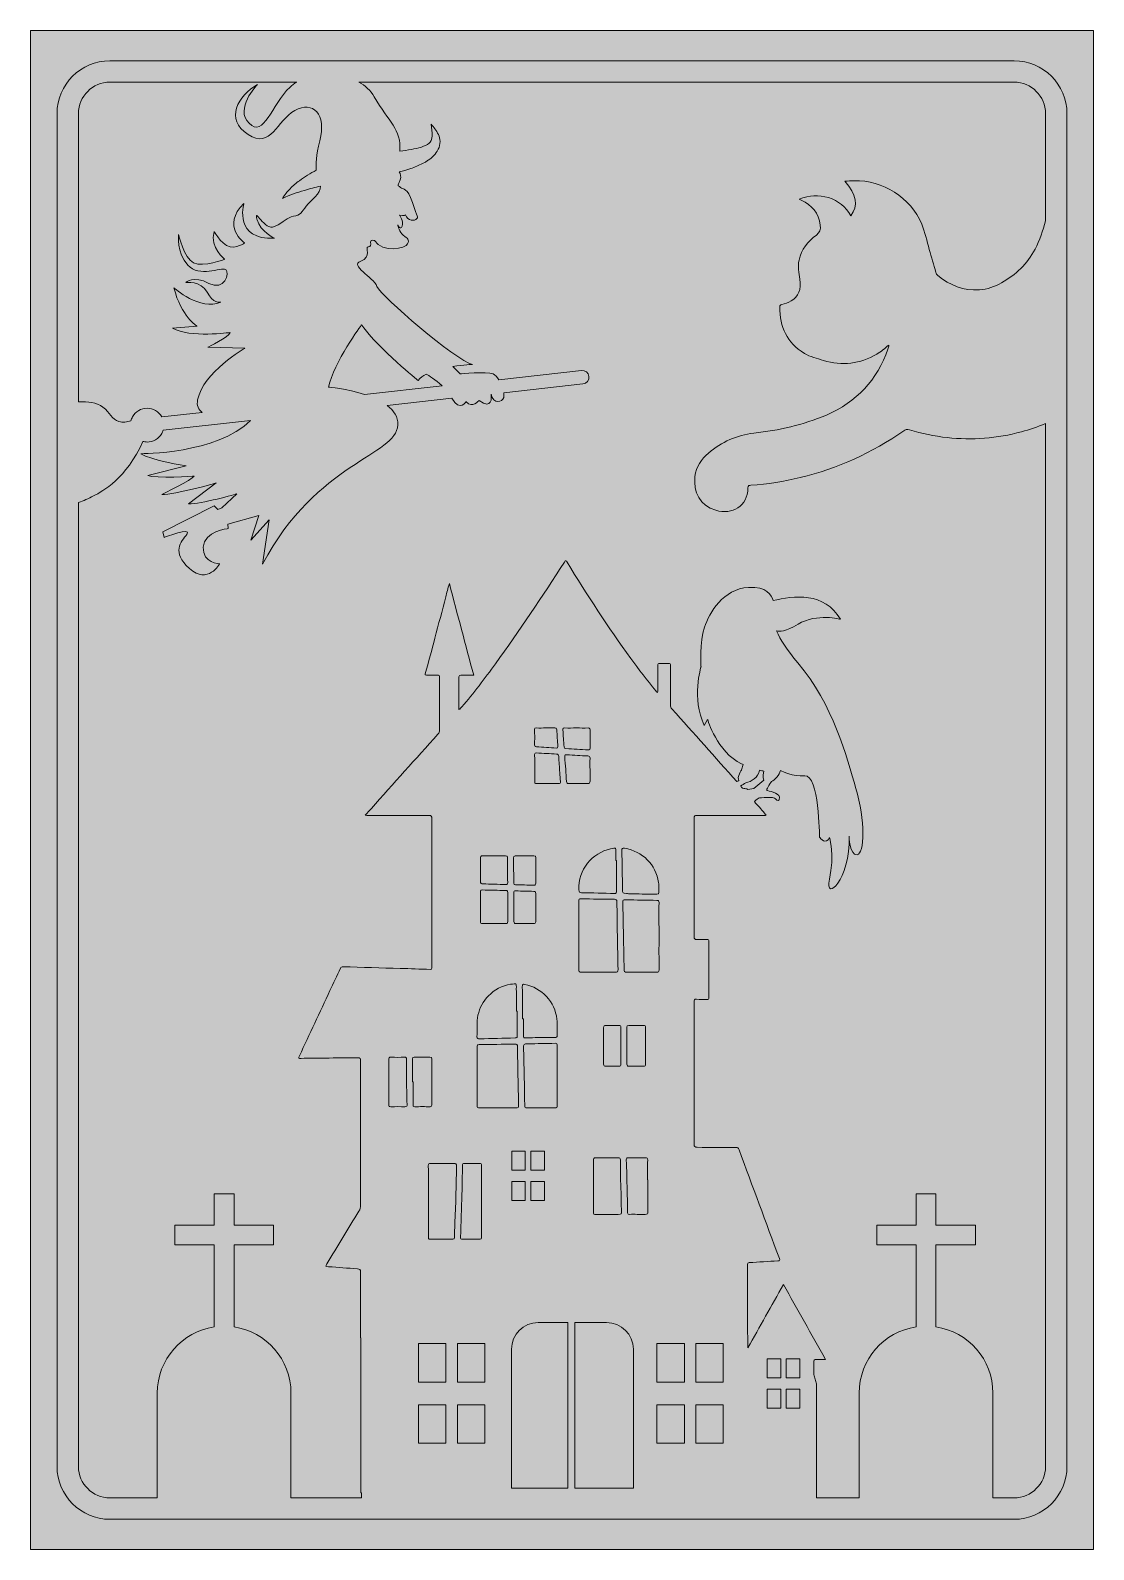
# Model space of a CAD drawing. Extents: x 896 to 2105, y -2364 to -636.
import ezdxf

# ---------------------------------------------------------------- set-up
doc = ezdxf.new("R2010")
doc.units = 0
doc.header["$MEASUREMENT"] = 0
doc.layers.add('Layer 1', color=7, linetype='Continuous')

# ---------------------------------------------------------------- blocks, each defined once
blk = doc.blocks.new('block 4')
at = {"layer": 'Layer 1', "true_color": 0x2e3543}
h = blk.add_hatch(color=159, dxfattribs=at)
h.dxf.hatch_style = 2
h.paths.add_polyline_path([(2105.1, -2363.6), (895.8, -2363.6), (895.8, -635.9), (2105.1, -635.9)])
at = {"layer": 'Layer 1', "lineweight": 0}
blk.add_lwpolyline([(2105.1, -2363.6), (895.8, -2363.6), (895.8, -635.9), (2105.1, -635.9), (2105.1, -2363.6)], dxfattribs=at)
blk = doc.blocks.new('block 3')
at = {"layer": 'Layer 1'}
blk.add_blockref('block 4', (0, 0), dxfattribs=at)
blk = doc.blocks.new('block 2')
at = {"layer": 'Layer 1', "lineweight": 0}
for points in [[(1443.2, -1932.1), (1443.2, -1910.4), (1458.6, -1910.4), (1458.6, -1932.1), (1443.2, -1932.1)], [(1465.1, -1932.1), (1465.1, -1910.4), (1480.6, -1910.4), (1480.6, -1932.1), (1465.1, -1932.1)], [(1458.6, -1944.9), (1458.6, -1966.6), (1443.2, -1966.6), (1443.2, -1944.9), (1458.6, -1944.9)], [(1480.6, -1944.9), (1480.6, -1966.6), (1465.1, -1966.6), (1465.1, -1944.9), (1480.6, -1944.9)], [(1337.2, -2173), (1337.2, -2129.3), (1368.4, -2129.3), (1368.4, -2173), (1337.2, -2173)], [(1412.6, -2129.3), (1412.6, -2173), (1381.4, -2173), (1381.4, -2129.3), (1412.6, -2129.3)], [(1608.5, -2173), (1608.5, -2129.3), (1639.7, -2129.3), (1639.7, -2173), (1608.5, -2173)], [(1652.7, -2173), (1652.7, -2129.3), (1683.8, -2129.3), (1683.8, -2173), (1652.7, -2173)], [(1733.7, -2168.2), (1733.7, -2146.5), (1749.2, -2146.5), (1749.2, -2168.2), (1733.7, -2168.2)], [(1755.6, -2168.2), (1755.6, -2146.5), (1771.1, -2146.5), (1771.1, -2168.2), (1755.6, -2168.2)], [(1749.2, -2181), (1749.2, -2202.7), (1733.7, -2202.7), (1733.7, -2181), (1749.2, -2181)], [(1771.1, -2181), (1771.1, -2202.7), (1755.6, -2202.7), (1755.6, -2181), (1771.1, -2181)], [(1368.4, -2198.8), (1368.4, -2242.5), (1337.2, -2242.5), (1337.2, -2198.8), (1368.4, -2198.8)], [(1412.6, -2198.8), (1412.6, -2242.5), (1381.4, -2242.5), (1381.4, -2198.8), (1412.6, -2198.8)], [(1639.7, -2198.8), (1639.7, -2242.5), (1608.5, -2242.5), (1608.5, -2198.8), (1639.7, -2198.8)], [(1683.8, -2198.8), (1683.8, -2242.5), (1652.7, -2242.5), (1652.7, -2198.8), (1683.8, -2198.8)]]:
    blk.add_lwpolyline(points, dxfattribs=at)
for points, knots in [([(2014.7, -670.4), (2014.7, -670.4), (986.2, -670.4), (986.2, -670.4), (953.1, -670.4), (926.1, -697.3), (926.1, -730.5), (926.1, -730.5), (926.1, -1060.2), (926.1, -1060.2), (926.1, -1060.2), (926.1, -1153.8), (926.1, -1153.8), (926.1, -1153.8), (926.1, -1162.8), (926.1, -1162.8), (926.1, -1162.8), (926.1, -1178), (926.1, -1178), (926.1, -1178), (926.1, -2269), (926.1, -2269), (926.1, -2302.1), (953.1, -2329.1), (986.2, -2329.1), (986.2, -2329.1), (2014.7, -2329.1), (2014.7, -2329.1), (2047.8, -2329.1), (2074.8, -2302.1), (2074.8, -2269), (2074.8, -2269), (2074.8, -1072), (2074.8, -1072), (2074.8, -1072), (2074.8, -794.6), (2074.8, -794.6), (2074.8, -794.6), (2074.8, -730.5), (2074.8, -730.5), (2074.8, -697.3), (2047.8, -670.4), (2014.7, -670.4)], [0, 0, 0, 0, 1, 1, 1, 2, 2, 2, 3, 3, 3, 4, 4, 4, 5, 5, 5, 6, 6, 6, 7, 7, 7, 8, 8, 8, 9, 9, 9, 10, 10, 10, 11, 11, 11, 12, 12, 12, 13, 13, 13, 14, 14, 14, 14]), ([(950.5, -730.5), (950.5, -710.8), (966.6, -694.7), (986.2, -694.7), (986.2, -694.7), (1198.7, -694.7), (1198.7, -694.7), (1195.8, -696.4), (1193.3, -698.3), (1191.1, -700.4), (1169.9, -720.9), (1161.4, -758.5), (1144.5, -741.5), (1127.9, -725), (1152.9, -698.6), (1154.2, -697.4), (1131.8, -710.1), (1116.6, -737.3), (1143.3, -754.3), (1169.9, -771.2), (1176, -738.5), (1196.5, -727), (1217.1, -715.5), (1232.9, -731.2), (1225, -761.5), (1220.7, -778.1), (1220.4, -788.7), (1221, -794.9), (1214.3, -798.3), (1207.7, -802.2), (1201.7, -806.8), (1198, -809.6), (1194.4, -812.5), (1191.2, -815.9), (1188, -819.3), (1184.8, -822.8), (1182.6, -826.9), (1190.9, -823), (1199.1, -820.3), (1207.4, -817.8), (1213.5, -816), (1219.7, -814.4), (1225.8, -813), (1226.5, -821.4), (1214.6, -829.2), (1209.6, -835.7), (1204.3, -842.5), (1202.9, -846.1), (1195.1, -847.3), (1187.2, -848.5), (1185.2, -853.8), (1173.5, -859.1), (1161.9, -864.5), (1150.1, -836), (1153.4, -850.4), (1153.5, -850.6), (1153.5, -850.9), (1153.6, -851.2), (1157.4, -865), (1173.5, -872.3), (1173.5, -872.3), (1127.5, -874.8), (1138.1, -834.3), (1138.6, -832.6), (1112.4, -858.7), (1139.2, -877.5), (1139.2, -877.5), (1139.2, -877.5), (1138, -880.2), (1127.1, -882.3), (1116.2, -884.4), (1104.7, -864.7), (1104.7, -864.7), (1099.4, -883.6), (1117.1, -896.1), (1117.1, -896.1), (1117.1, -896.1), (1092.6, -905.6), (1081.4, -900.2), (1070.2, -894.7), (1064.3, -868.1), (1064.3, -868.1), (1064.3, -868.1), (1062, -888.5), (1075, -902.9), (1088, -917.3), (1112.3, -904.9), (1117.9, -908), (1123.4, -911.2), (1116.3, -933), (1098.8, -923.6), (1081.2, -914.2), (1072.6, -922.7), (1072.6, -922.7), (1072.6, -922.7), (1089.6, -920), (1096.8, -933.7), (1103.6, -946.6), (1111.4, -945.2), (1112.4, -945), (1088.8, -955.3), (1059, -928.6), (1059, -928.6), (1067.2, -961.3), (1085.3, -972.2), (1085.3, -972.2), (1085.3, -972.2), (1057.6, -974.5), (1057.6, -974.5), (1077.1, -985.8), (1123, -979.5), (1123, -979.5), (1121.2, -984.5), (1097.6, -996.3), (1097.6, -996.3), (1097.6, -996.3), (1139.8, -997.2), (1139.8, -997.2), (1139.8, -997.2), (1092.1, -1024.9), (1086, -1056), (1084.7, -1062.5), (1086.9, -1067.1), (1091.1, -1070.3), (1091.1, -1070.3), (1045.2, -1075.4), (1045.2, -1075.4), (1045.2, -1075.3), (1045.2, -1075.3), (1045.1, -1075.2), (1041.7, -1069.3), (1035.4, -1065.6), (1028.5, -1065.6), (1021.7, -1065.6), (1015.4, -1069.3), (1012, -1075.2), (1011.1, -1076.7), (1010.5, -1078.2), (1010, -1079.8), (1005.7, -1081.4), (1001, -1082), (996.5, -1080.6), (988.2, -1078), (986.5, -1070.5), (978.3, -1064.5), (970.6, -1058.8), (961.8, -1057.9), (950.5, -1058.3), (950.5, -1058.3), (950.5, -730.5), (950.5, -730.5)], [0, 0, 0, 0, 1, 1, 1, 2, 2, 2, 3, 3, 3, 4, 4, 4, 5, 5, 5, 6, 6, 6, 7, 7, 7, 8, 8, 8, 9, 9, 9, 10, 10, 10, 11, 11, 11, 12, 12, 12, 13, 13, 13, 14, 14, 14, 15, 15, 15, 16, 16, 16, 17, 17, 17, 18, 18, 18, 19, 19, 19, 20, 20, 20, 21, 21, 21, 22, 22, 22, 23, 23, 23, 24, 24, 24, 25, 25, 25, 26, 26, 26, 27, 27, 27, 28, 28, 28, 29, 29, 29, 30, 30, 30, 31, 31, 31, 32, 32, 32, 33, 33, 33, 34, 34, 34, 35, 35, 35, 36, 36, 36, 37, 37, 37, 38, 38, 38, 39, 39, 39, 40, 40, 40, 41, 41, 41, 42, 42, 42, 43, 43, 43, 44, 44, 44, 45, 45, 45, 46, 46, 46, 47, 47, 47, 48, 48, 48, 49, 49, 49, 50, 50, 50, 50]), ([(2050.4, -2269), (2050.4, -2288.7), (2034.3, -2304.7), (2014.7, -2304.7), (2014.7, -2304.7), (1990.6, -2304.7), (1990.6, -2304.7), (1990.6, -2304.7), (1990.6, -2185.5), (1990.6, -2185.5), (1990.6, -2147.3), (1962.4, -2115.7), (1925.8, -2110.3), (1925.8, -2110.3), (1925.8, -2017.1), (1925.8, -2017.1), (1925.8, -2017.1), (1970.7, -2017.1), (1970.7, -2017.1), (1970.7, -2017.1), (1970.7, -1994.7), (1970.7, -1994.7), (1970.7, -1994.7), (1925.8, -1994.7), (1925.8, -1994.7), (1925.8, -1994.7), (1925.8, -1958.8), (1925.8, -1958.8), (1925.8, -1958.8), (1903.3, -1958.8), (1903.3, -1958.8), (1903.3, -1958.8), (1903.3, -1994.7), (1903.3, -1994.7), (1903.3, -1994.7), (1858.4, -1994.7), (1858.4, -1994.7), (1858.4, -1994.7), (1858.4, -2017.1), (1858.4, -2017.1), (1858.4, -2017.1), (1903.3, -2017.1), (1903.3, -2017.1), (1903.3, -2017.1), (1903.3, -2110.3), (1903.3, -2110.3), (1866.6, -2115.7), (1838.5, -2147.3), (1838.5, -2185.5), (1838.5, -2185.5), (1838.5, -2304.7), (1838.5, -2304.7), (1838.5, -2304.7), (1790, -2304.7), (1790, -2304.7), (1790, -2304.7), (1790, -2288.8), (1790, -2288.8), (1790, -2288.8), (1790.1, -2288.8), (1790.1, -2288.8), (1790.1, -2288.8), (1790.1, -2175.2), (1790.1, -2175.2), (1789.6, -2173.4), (1789, -2171.7), (1788.4, -2169.9), (1787.9, -2168.1), (1787, -2166.4), (1787, -2164.5), (1787.1, -2159.4), (1787.1, -2154.4), (1787, -2149.4), (1787, -2147.6), (1787.6, -2147.1), (1789.3, -2147.2), (1792.7, -2147.3), (1796.1, -2147.2), (1800, -2147.2), (1784, -2118.6), (1768.3, -2090.4), (1752.3, -2061.9), (1738.7, -2086.3), (1725.3, -2110.2), (1711.9, -2134.2), (1711.3, -2102.4), (1711.3, -2070.8), (1711.3, -2039.3), (1711.3, -2037.6), (1711.9, -2037.3), (1713.4, -2037.2), (1724.3, -2036.6), (1735.1, -2035.8), (1746, -2035.2), (1748.2, -2035.1), (1748.4, -2034.5), (1747.7, -2032.6), (1732.4, -1991.4), (1717.1, -1950.1), (1701.9, -1908.8), (1701.2, -1906.8), (1700.2, -1906.3), (1698.2, -1906.3), (1683.6, -1906.2), (1668.9, -1906.5), (1654.3, -1906), (1651.6, -1905.9), (1650.7, -1905.4), (1650.7, -1902.5), (1650.8, -1862), (1650.8, -1821.5), (1650.8, -1781), (1650.8, -1767.6), (1650.8, -1754.1), (1650.6, -1740.7), (1650.6, -1738.5), (1651.1, -1737.5), (1653.5, -1737.7), (1657.4, -1737.9), (1661.3, -1737.7), (1665.3, -1737.9), (1667.1, -1738), (1667.7, -1737.4), (1667.6, -1735.6), (1667.5, -1731), (1667.5, -1726.4), (1667.5, -1721.8), (1667.5, -1705.2), (1667.5, -1688.6), (1667.6, -1672), (1667.6, -1670), (1666.9, -1669.7), (1665.2, -1669.7), (1661.4, -1669.8), (1657.7, -1669.6), (1654, -1669.8), (1651.4, -1669.9), (1650.7, -1669.1), (1650.7, -1666.5), (1650.8, -1621.6), (1650.8, -1576.7), (1650.7, -1531.8), (1650.7, -1529.2), (1651.4, -1528.6), (1654, -1528.6), (1679.4, -1528.7), (1704.8, -1528.7), (1730.2, -1528.7), (1730.9, -1528.7), (1731.8, -1529), (1732.6, -1528.1), (1732, -1527.4), (1731.4, -1526.7), (1730.8, -1526), (1727, -1521.6), (1723.1, -1517.2), (1719.3, -1512.9), (1721.8, -1510.7), (1723.7, -1509), (1724.1, -1508.9), (1725.4, -1508.4), (1741.8, -1507.1), (1743.3, -1509.7), (1744.7, -1512.3), (1748.5, -1513.2), (1747.7, -1507.9), (1746.9, -1502.7), (1734.6, -1500.7), (1733.4, -1500.2), (1732.5, -1499.8), (1736.7, -1493), (1738.6, -1490), (1743.1, -1488.1), (1747.5, -1483.1), (1749, -1477.4), (1751.7, -1479), (1762.4, -1484.6), (1776.5, -1483.5), (1792.9, -1482.2), (1793.2, -1552.3), (1793.5, -1553.3), (1793.9, -1554.3), (1800.8, -1563.1), (1804.7, -1553.6), (1804.7, -1553.6), (1810.6, -1573.9), (1804.7, -1601.1), (1798.8, -1628.3), (1828.6, -1602.1), (1827, -1552.3), (1827, -1552.3), (1827.6, -1573.9), (1836.1, -1573.3), (1844.7, -1572.6), (1845.3, -1533.6), (1834.8, -1497.9), (1824.3, -1462.2), (1808.6, -1401.9), (1768.7, -1355.1), (1756.1, -1340.4), (1748.7, -1328.4), (1744.5, -1318.9), (1747.6, -1319.8), (1754.5, -1319.7), (1768.9, -1311.2), (1790.7, -1298.3), (1817.1, -1305.6), (1817.1, -1305.6), (1799.6, -1274.5), (1763, -1278.4), (1740.6, -1284.4), (1738.8, -1278.1), (1732.8, -1268.1), (1712.7, -1269.3), (1683.7, -1271), (1668, -1298.1), (1662.5, -1314.7), (1657.1, -1331.3), (1658.6, -1359.7), (1658.6, -1359.7), (1658.6, -1359.7), (1647.4, -1395.7), (1662.2, -1426.2), (1662.2, -1426.2), (1666.1, -1419.6), (1666.1, -1419.6), (1666.1, -1419.6), (1676.6, -1456.3), (1704.8, -1470.1), (1705.3, -1470.3), (1705.9, -1470.6), (1706.4, -1470.8), (1706.4, -1470.8), (1704.8, -1476.8), (1704.8, -1476.8), (1704.8, -1476.8), (1698.9, -1484.8), (1701.7, -1489.1), (1701, -1489.4), (1700.1, -1489.8), (1699.2, -1490.2), (1674.8, -1462.6), (1650.3, -1435), (1625.5, -1407.6), (1624.3, -1406.2), (1623.9, -1404.9), (1623.9, -1403.1), (1623.9, -1388.2), (1623.9, -1373.3), (1623.9, -1358.4), (1623.9, -1356.5), (1623.4, -1355.7), (1621.4, -1355.8), (1618.3, -1355.9), (1615.1, -1355.9), (1611.9, -1355.8), (1610, -1355.7), (1609.4, -1356.4), (1609.4, -1358.3), (1609.5, -1367.6), (1609.5, -1376.8), (1609.4, -1386), (1609.4, -1387), (1609.7, -1388), (1609, -1389), (1608.3, -1388.3), (1607.7, -1387.6), (1607.2, -1387), (1597.2, -1375), (1587.8, -1362.6), (1578.6, -1350), (1552.9, -1314.6), (1529.1, -1277.9), (1506.2, -1240.6), (1505.1, -1238.8), (1504.7, -1238.2), (1503.2, -1240.5), (1478, -1279.7), (1452.1, -1318.5), (1424.7, -1356.2), (1412.5, -1373), (1400, -1389.5), (1386.5, -1405.2), (1385.6, -1406.2), (1384.8, -1407.5), (1383.2, -1408.3), (1383.2, -1395.6), (1383.2, -1383.3), (1383.2, -1371), (1383.2, -1369.4), (1383.9, -1369.2), (1385.2, -1369.2), (1390, -1369.2), (1394.9, -1369.2), (1400, -1369.2), (1390.8, -1334.6), (1381.6, -1300.2), (1372.3, -1265), (1370.7, -1270.6), (1369.3, -1275.3), (1368.2, -1280.1), (1364.6, -1295.9), (1359.7, -1311.3), (1355.8, -1327), (1352.4, -1340.6), (1348.6, -1354), (1344.9, -1367.5), (1344.6, -1368.9), (1344.8, -1369.3), (1346.3, -1369.2), (1350.4, -1369.2), (1354.5, -1369.3), (1358.6, -1369.2), (1360.8, -1369.1), (1361.3, -1369.7), (1361.3, -1371.9), (1361.3, -1391.7), (1361.3, -1411.5), (1361.3, -1431.3), (1361.3, -1433.3), (1360.7, -1434.8), (1359.4, -1436.3), (1334.1, -1464.3), (1308.8, -1492.5), (1283.6, -1520.6), (1281.3, -1523.1), (1279.1, -1525.6), (1276.7, -1528.2), (1277.9, -1528.9), (1278.8, -1528.7), (1279.7, -1528.7), (1302.8, -1528.7), (1325.9, -1528.7), (1348.9, -1528.6), (1351.9, -1528.6), (1352.4, -1529.5), (1352.4, -1532.2), (1352.3, -1588.3), (1352.3, -1644.4), (1352.3, -1700.5), (1352.3, -1700.9), (1352.3, -1701.4), (1352.3, -1701.9), (1352.5, -1703.4), (1351.8, -1703.8), (1350.4, -1703.8), (1339.1, -1703.4), (1327.8, -1703), (1316.5, -1702.6), (1294.8, -1702), (1273.1, -1701.4), (1251.3, -1700.7), (1249.8, -1700.6), (1249.1, -1701.2), (1248.4, -1702.5), (1244.5, -1711), (1240.5, -1719.4), (1236.5, -1727.8), (1225, -1752.6), (1213.4, -1777.3), (1201.8, -1802), (1200.4, -1804.9), (1200.4, -1805), (1203.8, -1804.9), (1212.8, -1804.7), (1221.9, -1804.8), (1231, -1804.6), (1243.1, -1804.3), (1255.2, -1804.4), (1267.3, -1804.4), (1271.2, -1804.4), (1271.2, -1804.4), (1271.2, -1808.2), (1271.2, -1862.8), (1271.2, -1917.4), (1271.2, -1972), (1271.2, -1974.4), (1270.8, -1976.5), (1269.5, -1978.6), (1257.3, -1998.6), (1245.2, -2018.6), (1233, -2038.6), (1231.2, -2041.6), (1231.2, -2041.6), (1234.9, -2041.8), (1245.9, -2042.6), (1256.8, -2043.5), (1267.8, -2044.2), (1270.5, -2044.4), (1271.3, -2045.2), (1271.3, -2048), (1271.2, -2072.9), (1271.1, -2097.8), (1271.2, -2122.7), (1271.2, -2122.7), (1271.6, -2122.7), (1271.6, -2122.7), (1271.6, -2122.7), (1271.6, -2298.8), (1271.6, -2298.8), (1271.6, -2298.8), (1272.4, -2298.8), (1272.4, -2298.8), (1272.4, -2298.8), (1272.4, -2304.7), (1272.4, -2304.7), (1272.4, -2304.7), (1192.2, -2304.7), (1192.2, -2304.7), (1192.2, -2304.7), (1192.2, -2185.5), (1192.2, -2185.5), (1192.2, -2147.3), (1164.1, -2115.7), (1127.4, -2110.3), (1127.4, -2110.3), (1127.4, -2017.1), (1127.4, -2017.1), (1127.4, -2017.1), (1172.3, -2017.1), (1172.3, -2017.1), (1172.3, -2017.1), (1172.3, -1994.7), (1172.3, -1994.7), (1172.3, -1994.7), (1127.4, -1994.7), (1127.4, -1994.7), (1127.4, -1994.7), (1127.4, -1958.8), (1127.4, -1958.8), (1127.4, -1958.8), (1104.9, -1958.8), (1104.9, -1958.8), (1104.9, -1958.8), (1104.9, -1994.7), (1104.9, -1994.7), (1104.9, -1994.7), (1060, -1994.7), (1060, -1994.7), (1060, -1994.7), (1060, -2017.1), (1060, -2017.1), (1060, -2017.1), (1104.9, -2017.1), (1104.9, -2017.1), (1104.9, -2017.1), (1104.9, -2110.3), (1104.9, -2110.3), (1068.3, -2115.7), (1040.1, -2147.3), (1040.1, -2185.5), (1040.1, -2185.5), (1040.1, -2304.7), (1040.1, -2304.7), (1040.1, -2304.7), (986.2, -2304.7), (986.2, -2304.7), (966.6, -2304.7), (950.5, -2288.7), (950.5, -2269), (950.5, -2269), (950.5, -1172.7), (950.5, -1172.7), (956.1, -1170.8), (961.8, -1168.4), (967.6, -1165.3), (978.3, -1159.6), (1004.8, -1145.9), (1023.7, -1103.3), (1025.2, -1103.7), (1026.9, -1104), (1028.5, -1104), (1035.4, -1104), (1041.7, -1100.3), (1045.1, -1094.4), (1045.8, -1093.2), (1046.4, -1091.9), (1046.8, -1090.6), (1046.8, -1090.6), (1146.3, -1079.6), (1146.3, -1079.6), (1107.8, -1117.7), (1021.5, -1117.3), (1021.5, -1117.3), (1032, -1124.5), (1072.8, -1131.1), (1072.8, -1131.1), (1072.8, -1131.1), (1029.2, -1142), (1029.2, -1142), (1038.3, -1145.9), (1081.9, -1142.7), (1081.9, -1142.7), (1080.5, -1146.6), (1045.1, -1163.8), (1045.1, -1163.8), (1060.6, -1163.8), (1106.9, -1150.6), (1106.9, -1150.6), (1106.9, -1150.6), (1075.8, -1174.3), (1075.8, -1174.3), (1088.9, -1174.9), (1130.7, -1162.9), (1130.7, -1162.9), (1130.7, -1162.9), (1113.5, -1178.8), (1113.5, -1178.8), (1113.5, -1178.8), (1109.1, -1180.8), (1109.1, -1180.8), (1109.1, -1180.8), (1104.8, -1176.5), (1104.8, -1176.5), (1104.8, -1176.5), (1046.5, -1206), (1046.5, -1206), (1046.5, -1206), (1048.1, -1212.4), (1048.1, -1212.4), (1048.1, -1212.4), (1080.3, -1200.3), (1073.7, -1209), (1067.2, -1217.6), (1055.8, -1229), (1076.7, -1247.8), (1097.6, -1266.7), (1111.2, -1242.4), (1111.2, -1242.4), (1111.2, -1242.4), (1091.4, -1242.1), (1092.4, -1223.7), (1093.3, -1205.3), (1120.6, -1202.5), (1120.6, -1202.5), (1120.6, -1202.5), (1120.3, -1197.4), (1120.3, -1197.4), (1120.3, -1197.4), (1155.7, -1187.4), (1155.7, -1187.4), (1155.7, -1187.4), (1146.6, -1215.6), (1146.6, -1215.6), (1146.6, -1215.6), (1167.5, -1192.4), (1167.5, -1192.4), (1167.5, -1192.4), (1159.8, -1242.8), (1159.8, -1242.8), (1222, -1126.1), (1311.9, -1119.9), (1313.7, -1084.5), (1314.1, -1075.5), (1309.2, -1068.2), (1301.7, -1062.5), (1301.7, -1062.5), (1375.2, -1054.3), (1375.2, -1054.3), (1384.8, -1070.1), (1391.2, -1058.1), (1391.2, -1058.1), (1398.7, -1066.4), (1406.1, -1056.7), (1406.1, -1056.7), (1421.5, -1068.1), (1420.3, -1053), (1419.8, -1049.4), (1419.8, -1049.4), (1419.9, -1049.4), (1419.9, -1049.4), (1422.4, -1061.7), (1432.9, -1058.6), (1434.2, -1053.2), (1434.5, -1052), (1434.5, -1050.1), (1434.1, -1047.9), (1434.1, -1047.9), (1524.3, -1037.9), (1524.3, -1037.9), (1528.5, -1037.5), (1531.5, -1033.7), (1531.1, -1029.5), (1530.6, -1025.3), (1526.8, -1022.3), (1522.6, -1022.7), (1522.6, -1022.7), (1428.5, -1033.1), (1428.5, -1033.1), (1426.6, -1029.9), (1424.4, -1027.4), (1422, -1026.5), (1414.5, -1023.5), (1384.8, -1026.5), (1384.8, -1026.5), (1384.8, -1026.5), (1376.3, -1018), (1376.3, -1018), (1388.6, -1016.1), (1398.7, -1015.8), (1398.7, -1015.8), (1379.4, -1011.2), (1294.4, -938), (1290, -927.1), (1285.5, -916.2), (1258.3, -903.1), (1271.5, -898.4), (1284.6, -893.8), (1275.9, -882.4), (1279.9, -882.2), (1283.9, -881.9), (1282.7, -880.2), (1282.8, -876.7), (1282.9, -873.2), (1287.2, -874.9), (1287.2, -874.9), (1296.4, -889.8), (1322.8, -883.4), (1324.9, -878.8), (1327.1, -874.1), (1324.7, -872.5), (1319.9, -868.8), (1315.5, -865.3), (1313.8, -858.1), (1313.6, -857), (1314.1, -858.1), (1316.7, -863.7), (1318.6, -858.4), (1320.6, -852.7), (1315.7, -846.1), (1315.7, -846.1), (1321.4, -847.3), (1322.3, -845.6), (1322.3, -845.6), (1325.1, -852.9), (1333, -852.7), (1335.1, -850.3), (1337.3, -847.9), (1335.7, -849.4), (1330.3, -831.7), (1324.8, -814), (1319.6, -817.4), (1316.6, -814.4), (1313.7, -811.5), (1312.6, -814.7), (1316.2, -806), (1317.8, -802.1), (1316.8, -799.2), (1315.2, -796.9), (1317.4, -796.4), (1319.6, -795.9), (1321.8, -795.2), (1321.8, -795.2), (1328.5, -793.1), (1328.5, -793.1), (1330.7, -792.3), (1333, -791.3), (1335.2, -790.4), (1337.4, -789.6), (1339.6, -788.4), (1341.8, -787.3), (1341.8, -787.3), (1345.1, -785.6), (1345.1, -785.6), (1346.2, -784.9), (1347.3, -784.1), (1348.4, -783.4), (1352.6, -780.6), (1357, -776.5), (1359.7, -771.1), (1361.1, -768.3), (1361.8, -765.1), (1361.7, -762.2), (1361.6, -759.2), (1360.9, -756.5), (1359.8, -754.3), (1357.6, -749.6), (1354.6, -746.1), (1351.5, -742.7), (1352.1, -747.3), (1353, -751.8), (1352.9, -755.8), (1352.7, -759.9), (1351.4, -762.6), (1349.2, -764.3), (1344.9, -767.9), (1336.9, -769.9), (1329.2, -771.3), (1324.9, -772.1), (1320.4, -772.8), (1315.9, -773.3), (1318.1, -747.9), (1303.2, -740.3), (1286.7, -711.3), (1282.8, -704.2), (1276.7, -698.7), (1269.5, -694.7), (1269.5, -694.7), (2014.7, -694.7), (2014.7, -694.7), (2034.3, -694.7), (2050.4, -710.8), (2050.4, -730.5), (2050.4, -730.5), (2050.4, -852.4), (2050.4, -852.4), (2047.3, -863.5), (2043.9, -874.6), (2038.5, -884.8), (2029.8, -901.4), (2016.6, -913.7), (2000.5, -922.9), (1992.6, -927.4), (1984.3, -930.5), (1975.2, -931), (1957.2, -932.2), (1941.8, -925.7), (1927.9, -914.8), (1926.7, -913.8), (1926.1, -912.6), (1925.7, -911.1), (1923.2, -902.4), (1920.7, -893.7), (1918.2, -885.1), (1915.4, -875.4), (1913.5, -865.3), (1909.6, -856.1), (1896.8, -825.8), (1865.5, -806.1), (1832.6, -806.8), (1829.3, -806.9), (1825.9, -807.3), (1822.1, -807.5), (1835.4, -822.2), (1837.7, -835.6), (1829, -846.6), (1822.9, -836.8), (1814.7, -829.6), (1803.7, -826.1), (1792.5, -822.6), (1781.7, -823.5), (1770.3, -827.9), (1771.4, -828.5), (1771.9, -828.8), (1772.4, -829), (1785.1, -834.3), (1792.2, -843.9), (1794.2, -857.5), (1794.8, -862.3), (1793.9, -865.5), (1789.8, -868.6), (1780.1, -875.8), (1772.7, -884.8), (1770.1, -897.1), (1768.5, -904.4), (1769.7, -911.6), (1770.9, -918.9), (1772.8, -930.5), (1769.7, -938.3), (1761.1, -943.5), (1757.8, -945.5), (1754.3, -946.8), (1750.5, -947.6), (1749, -948), (1748.3, -948.7), (1748.2, -950.4), (1747.7, -973.2), (1756.5, -991), (1776.1, -1003.2), (1782.8, -1007.3), (1790.5, -1008.9), (1797.9, -1011.2), (1819.1, -1017.6), (1839.3, -1015.4), (1858.4, -1004.1), (1863.4, -1001.2), (1867.7, -997.6), (1872.1, -993.7), (1872.6, -995.6), (1871.6, -996.9), (1871.2, -998.3), (1858.9, -1033.6), (1835.5, -1058.6), (1801.2, -1073.3), (1774.8, -1084.6), (1747, -1090.6), (1718.6, -1094), (1699.2, -1096.3), (1682, -1103.7), (1667.2, -1116.5), (1659, -1123.6), (1652.9, -1132), (1651.7, -1143.2), (1649.9, -1161.1), (1657.2, -1176.3), (1675.3, -1181.6), (1694.1, -1187.1), (1711.6, -1177.5), (1712, -1156), (1712, -1153.3), (1713.5, -1153.3), (1715.2, -1153.2), (1734.3, -1152), (1753, -1148.9), (1771.5, -1144.4), (1814, -1134.1), (1853.2, -1116.4), (1889.1, -1091.4), (1891.1, -1090), (1892.9, -1089), (1895.7, -1090), (1909.6, -1094.5), (1924, -1097.3), (1938.6, -1099), (1967.2, -1102.1), (1995.3, -1099.9), (2023, -1092.4), (2032.4, -1089.9), (2041.5, -1086.7), (2050.4, -1083.1), (2050.4, -1083.1), (2050.4, -2269), (2050.4, -2269)], [0, 0, 0, 0, 1, 1, 1, 2, 2, 2, 3, 3, 3, 4, 4, 4, 5, 5, 5, 6, 6, 6, 7, 7, 7, 8, 8, 8, 9, 9, 9, 10, 10, 10, 11, 11, 11, 12, 12, 12, 13, 13, 13, 14, 14, 14, 15, 15, 15, 16, 16, 16, 17, 17, 17, 18, 18, 18, 19, 19, 19, 20, 20, 20, 21, 21, 21, 22, 22, 22, 23, 23, 23, 24, 24, 24, 25, 25, 25, 26, 26, 26, 27, 27, 27, 28, 28, 28, 29, 29, 29, 30, 30, 30, 31, 31, 31, 32, 32, 32, 33, 33, 33, 34, 34, 34, 35, 35, 35, 36, 36, 36, 37, 37, 37, 38, 38, 38, 39, 39, 39, 40, 40, 40, 41, 41, 41, 42, 42, 42, 43, 43, 43, 44, 44, 44, 45, 45, 45, 46, 46, 46, 47, 47, 47, 48, 48, 48, 49, 49, 49, 50, 50, 50, 51, 51, 51, 52, 52, 52, 53, 53, 53, 54, 54, 54, 55, 55, 55, 56, 56, 56, 57, 57, 57, 58, 58, 58, 59, 59, 59, 60, 60, 60, 61, 61, 61, 62, 62, 62, 63, 63, 63, 64, 64, 64, 65, 65, 65, 66, 66, 66, 67, 67, 67, 68, 68, 68, 69, 69, 69, 70, 70, 70, 71, 71, 71, 72, 72, 72, 73, 73, 73, 74, 74, 74, 75, 75, 75, 76, 76, 76, 77, 77, 77, 78, 78, 78, 79, 79, 79, 80, 80, 80, 81, 81, 81, 82, 82, 82, 83, 83, 83, 84, 84, 84, 85, 85, 85, 86, 86, 86, 87, 87, 87, 88, 88, 88, 89, 89, 89, 90, 90, 90, 91, 91, 91, 92, 92, 92, 93, 93, 93, 94, 94, 94, 95, 95, 95, 96, 96, 96, 97, 97, 97, 98, 98, 98, 99, 99, 99, 100, 100, 100, 101, 101, 101, 102, 102, 102, 103, 103, 103, 104, 104, 104, 105, 105, 105, 106, 106, 106, 107, 107, 107, 108, 108, 108, 109, 109, 109, 110, 110, 110, 111, 111, 111, 112, 112, 112, 113, 113, 113, 114, 114, 114, 115, 115, 115, 116, 116, 116, 117, 117, 117, 118, 118, 118, 119, 119, 119, 120, 120, 120, 121, 121, 121, 122, 122, 122, 123, 123, 123, 124, 124, 124, 125, 125, 125, 126, 126, 126, 127, 127, 127, 128, 128, 128, 129, 129, 129, 130, 130, 130, 131, 131, 131, 132, 132, 132, 133, 133, 133, 134, 134, 134, 135, 135, 135, 136, 136, 136, 137, 137, 137, 138, 138, 138, 139, 139, 139, 140, 140, 140, 141, 141, 141, 142, 142, 142, 143, 143, 143, 144, 144, 144, 145, 145, 145, 146, 146, 146, 147, 147, 147, 148, 148, 148, 149, 149, 149, 150, 150, 150, 151, 151, 151, 152, 152, 152, 153, 153, 153, 154, 154, 154, 155, 155, 155, 156, 156, 156, 157, 157, 157, 158, 158, 158, 159, 159, 159, 160, 160, 160, 161, 161, 161, 162, 162, 162, 163, 163, 163, 164, 164, 164, 165, 165, 165, 166, 166, 166, 167, 167, 167, 168, 168, 168, 169, 169, 169, 170, 170, 170, 171, 171, 171, 172, 172, 172, 173, 173, 173, 174, 174, 174, 175, 175, 175, 176, 176, 176, 177, 177, 177, 178, 178, 178, 179, 179, 179, 180, 180, 180, 181, 181, 181, 182, 182, 182, 183, 183, 183, 184, 184, 184, 185, 185, 185, 186, 186, 186, 187, 187, 187, 188, 188, 188, 189, 189, 189, 190, 190, 190, 191, 191, 191, 192, 192, 192, 193, 193, 193, 194, 194, 194, 195, 195, 195, 196, 196, 196, 197, 197, 197, 198, 198, 198, 199, 199, 199, 200, 200, 200, 201, 201, 201, 202, 202, 202, 203, 203, 203, 204, 204, 204, 205, 205, 205, 206, 206, 206, 207, 207, 207, 208, 208, 208, 209, 209, 209, 210, 210, 210, 211, 211, 211, 212, 212, 212, 213, 213, 213, 214, 214, 214, 215, 215, 215, 216, 216, 216, 217, 217, 217, 218, 218, 218, 219, 219, 219, 220, 220, 220, 221, 221, 221, 222, 222, 222, 223, 223, 223, 224, 224, 224, 225, 225, 225, 226, 226, 226, 227, 227, 227, 228, 228, 228, 229, 229, 229, 230, 230, 230, 231, 231, 231, 232, 232, 232, 233, 233, 233, 234, 234, 234, 235, 235, 235, 236, 236, 236, 237, 237, 237, 238, 238, 238, 239, 239, 239, 240, 240, 240, 241, 241, 241, 242, 242, 242, 243, 243, 243, 244, 244, 244, 245, 245, 245, 246, 246, 246, 247, 247, 247, 248, 248, 248, 249, 249, 249, 250, 250, 250, 251, 251, 251, 252, 252, 252, 253, 253, 253, 254, 254, 254, 255, 255, 255, 256, 256, 256, 257, 257, 257, 258, 258, 258, 259, 259, 259, 260, 260, 260, 261, 261, 261, 262, 262, 262, 263, 263, 263, 264, 264, 264, 265, 265, 265, 266, 266, 266, 267, 267, 267, 268, 268, 268, 269, 269, 269, 270, 270, 270, 271, 271, 271, 272, 272, 272, 273, 273, 273, 274, 274, 274, 274]), ([(1235, -1041.5), (1240.4, -1013.7), (1272.5, -970.7), (1272.5, -970.7), (1293.4, -999.7), (1336.7, -1033.9), (1336.7, -1033.9), (1339, -1031.1), (1342.3, -1028.8), (1346.1, -1026.8), (1348.8, -1028.3), (1356.6, -1033), (1364, -1040.2), (1364, -1040.2), (1275.7, -1049.9), (1275.7, -1049.9), (1255.6, -1043.5), (1235, -1041.5), (1235, -1041.5)], [0, 0, 0, 0, 1, 1, 1, 2, 2, 2, 3, 3, 3, 4, 4, 4, 5, 5, 5, 6, 6, 6, 6]), ([(1469.3, -1448.5), (1469.4, -1442.7), (1469.4, -1436.9), (1469.3, -1431.1), (1469.3, -1429.7), (1469.8, -1429.1), (1471.3, -1429.2), (1474.8, -1429.3), (1478.4, -1429.2), (1481.9, -1429.2), (1483.9, -1429.2), (1485.8, -1429.2), (1487.8, -1429.2), (1489.3, -1429.2), (1490.8, -1429.2), (1492.3, -1429.2), (1493.7, -1429.1), (1494.4, -1429.6), (1494.5, -1431.2), (1494.9, -1437.5), (1495.3, -1443.9), (1495.8, -1450.2), (1495.8, -1451.6), (1495.6, -1452.2), (1494, -1452.1), (1486.4, -1451.6), (1478.9, -1451), (1471.4, -1450.6), (1469.8, -1450.5), (1469.3, -1450), (1469.3, -1448.5)], [0, 0, 0, 0, 1, 1, 1, 2, 2, 2, 3, 3, 3, 4, 4, 4, 5, 5, 5, 6, 6, 6, 7, 7, 7, 8, 8, 8, 9, 9, 9, 10, 10, 10, 10]), ([(1532.3, -1452.1), (1532.4, -1453.7), (1531.9, -1454.2), (1530.3, -1454.1), (1521.8, -1453.6), (1513.4, -1453.1), (1504.9, -1452.7), (1503.2, -1452.7), (1502.9, -1452), (1502.8, -1450.6), (1502.4, -1444.2), (1501.9, -1437.8), (1501.4, -1431.4), (1501.2, -1429.6), (1501.9, -1429.1), (1503.6, -1429.2), (1508, -1429.3), (1512.5, -1429.2), (1517, -1429.2), (1521.4, -1429.2), (1525.7, -1429.3), (1530.1, -1429.2), (1531.8, -1429.1), (1532.4, -1429.7), (1532.3, -1431.4), (1532.3, -1438.3), (1532.3, -1445.2), (1532.3, -1452.1)], [0, 0, 0, 0, 1, 1, 1, 2, 2, 2, 3, 3, 3, 4, 4, 4, 5, 5, 5, 6, 6, 6, 7, 7, 7, 8, 8, 8, 9, 9, 9, 9]), ([(1471.4, -1457.5), (1479, -1458), (1486.7, -1458.5), (1494.3, -1458.8), (1496.3, -1458.9), (1496.6, -1460), (1496.7, -1461.5), (1497.1, -1467.6), (1497.5, -1473.7), (1497.9, -1479.9), (1498.2, -1483.3), (1498.3, -1486.7), (1498.6, -1490.2), (1498.7, -1491.8), (1498.2, -1492.3), (1496.6, -1492.3), (1488.2, -1492.3), (1479.8, -1492.3), (1471.5, -1492.5), (1469.7, -1492.5), (1469.3, -1491.8), (1469.4, -1490.2), (1469.5, -1485.2), (1469.4, -1480.1), (1469.4, -1475.1), (1469.4, -1475.1), (1469.4, -1467.2), (1469.4, -1467.2), (1469.4, -1464.6), (1469.4, -1462), (1469.3, -1459.4), (1469.3, -1457.8), (1469.8, -1457.4), (1471.4, -1457.5)], [0, 0, 0, 0, 1, 1, 1, 2, 2, 2, 3, 3, 3, 4, 4, 4, 5, 5, 5, 6, 6, 6, 7, 7, 7, 8, 8, 8, 9, 9, 9, 10, 10, 10, 11, 11, 11, 11]), ([(1530, -1492.3), (1522.7, -1492.2), (1515.3, -1492.2), (1508, -1492.3), (1506.2, -1492.3), (1505.7, -1491.8), (1505.6, -1490.1), (1505, -1480.7), (1504.3, -1471.4), (1503.5, -1462), (1503.3, -1459.8), (1504, -1459.4), (1506.1, -1459.6), (1514, -1460.2), (1521.9, -1460.6), (1529.8, -1461), (1531.8, -1461.1), (1532.4, -1461.6), (1532.3, -1463.6), (1532.2, -1467.9), (1532.3, -1472.3), (1532.3, -1476.7), (1532.3, -1476.7), (1532.3, -1483.3), (1532.3, -1483.3), (1532.3, -1485.5), (1532.3, -1487.6), (1532.4, -1489.8), (1532.4, -1491.6), (1531.9, -1492.3), (1530, -1492.3)], [0, 0, 0, 0, 1, 1, 1, 2, 2, 2, 3, 3, 3, 4, 4, 4, 5, 5, 5, 6, 6, 6, 7, 7, 7, 8, 8, 8, 9, 9, 9, 10, 10, 10, 10]), ([(1730.2, -1488.4), (1730.2, -1488.4), (1718.7, -1498.1), (1718.7, -1498.1), (1718.7, -1498.1), (1711.8, -1499.2), (1711.8, -1499.2), (1711.6, -1498.7), (1711.2, -1498.4), (1710.5, -1498.4), (1709.6, -1498.4), (1707.7, -1498.1), (1705.9, -1497.7), (1705.1, -1496.9), (1704.4, -1496), (1703.6, -1495.2), (1705.5, -1494.2), (1707.8, -1492.8), (1709.4, -1491.5), (1715.9, -1490.6), (1723.6, -1485.2), (1725.1, -1477.3), (1726.8, -1477.7), (1728.4, -1478), (1729.9, -1478.2), (1729.5, -1480.1), (1728.5, -1485.2), (1730.2, -1488.4)], [0, 0, 0, 0, 1, 1, 1, 2, 2, 2, 3, 3, 3, 4, 4, 4, 5, 5, 5, 6, 6, 6, 7, 7, 7, 8, 8, 8, 9, 9, 9, 9]), ([(1561.8, -1571.5), (1561.8, -1574.3), (1561.8, -1577), (1561.8, -1579.8), (1561.8, -1579.8), (1562.6, -1579.8), (1562.6, -1579.8), (1562.6, -1591.5), (1562.5, -1603.1), (1562.6, -1614.8), (1562.6, -1616.7), (1562.3, -1617.4), (1560.2, -1617.4), (1547.7, -1617), (1535.2, -1616.8), (1522.7, -1616.6), (1520.5, -1616.5), (1519.7, -1615.9), (1519.6, -1613.4), (1518.6, -1590.3), (1534.6, -1571), (1555.8, -1566.7), (1562.6, -1565.3), (1561.7, -1564.6), (1561.8, -1571.5)], [0, 0, 0, 0, 1, 1, 1, 2, 2, 2, 3, 3, 3, 4, 4, 4, 5, 5, 5, 6, 6, 6, 7, 7, 7, 8, 8, 8, 8]), ([(1604.7, -1618.3), (1595.9, -1618.1), (1587.2, -1617.9), (1578.4, -1617.7), (1576.9, -1617.7), (1575.3, -1617.6), (1573.7, -1617.5), (1569.5, -1617.1), (1569.4, -1617.1), (1569.3, -1612.8), (1569.1, -1598), (1568.9, -1583.2), (1568.5, -1568.4), (1568.4, -1565.8), (1569.3, -1565.7), (1571.4, -1566), (1592.4, -1569.6), (1607, -1584.2), (1610.3, -1605.1), (1610.7, -1607.1), (1610.6, -1609.2), (1610.7, -1610.9), (1610.7, -1610.9), (1610.7, -1612.4), (1610.7, -1612.4), (1610.8, -1618.5), (1610.8, -1618.5), (1604.7, -1618.3)], [0, 0, 0, 0, 1, 1, 1, 2, 2, 2, 3, 3, 3, 4, 4, 4, 5, 5, 5, 6, 6, 6, 7, 7, 7, 8, 8, 8, 9, 9, 9, 9]), ([(1407.7, -1577.3), (1407.7, -1575.4), (1408.1, -1574.6), (1410.3, -1574.6), (1418.9, -1574.8), (1427.4, -1574.7), (1436, -1574.7), (1437.9, -1574.7), (1438.6, -1575.1), (1438.6, -1577.1), (1438.4, -1581.8), (1438.5, -1586.5), (1438.5, -1591.1), (1438.5, -1591.1), (1438.6, -1591.1), (1438.6, -1591.1), (1438.6, -1595.8), (1438.5, -1600.4), (1438.7, -1605.1), (1438.7, -1606.9), (1438.2, -1607.3), (1436.5, -1607.3), (1427.8, -1607), (1419.2, -1606.7), (1410.5, -1606.5), (1408.5, -1606.5), (1407.7, -1605.9), (1407.7, -1603.6), (1407.9, -1594.9), (1407.8, -1586.1), (1407.7, -1577.3)], [0, 0, 0, 0, 1, 1, 1, 2, 2, 2, 3, 3, 3, 4, 4, 4, 5, 5, 5, 6, 6, 6, 7, 7, 7, 8, 8, 8, 9, 9, 9, 10, 10, 10, 10]), ([(1470.5, -1576.7), (1470.5, -1581.7), (1470.5, -1586.6), (1470.5, -1591.6), (1470.5, -1596.3), (1470.5, -1601.1), (1470.5, -1605.8), (1470.6, -1607.5), (1470, -1608.1), (1468.3, -1608), (1461.4, -1607.8), (1454.4, -1607.6), (1447.4, -1607.5), (1446, -1607.4), (1445.6, -1606.9), (1445.6, -1605.6), (1445.5, -1596), (1445.4, -1586.4), (1445.3, -1576.8), (1445.2, -1575.3), (1445.6, -1574.7), (1447.2, -1574.7), (1454.3, -1574.7), (1461.4, -1574.7), (1468.5, -1574.7), (1470.1, -1574.7), (1470.6, -1575.2), (1470.5, -1576.7)], [0, 0, 0, 0, 1, 1, 1, 2, 2, 2, 3, 3, 3, 4, 4, 4, 5, 5, 5, 6, 6, 6, 7, 7, 7, 8, 8, 8, 9, 9, 9, 9]), ([(1438.7, -1649.4), (1438.7, -1651.1), (1438.3, -1651.6), (1436.5, -1651.6), (1427.6, -1651.5), (1418.8, -1651.5), (1409.9, -1651.6), (1408.2, -1651.6), (1407.7, -1651.1), (1407.7, -1649.4), (1407.8, -1638.1), (1407.8, -1626.8), (1407.7, -1615.5), (1407.7, -1613.8), (1408.3, -1613.3), (1409.9, -1613.4), (1418.8, -1613.6), (1427.7, -1613.8), (1436.5, -1614), (1438.3, -1614), (1438.7, -1614.8), (1438.7, -1616.3), (1438.6, -1621.8), (1438.7, -1627.4), (1438.7, -1632.9), (1438.7, -1638.4), (1438.6, -1643.9), (1438.7, -1649.4)], [0, 0, 0, 0, 1, 1, 1, 2, 2, 2, 3, 3, 3, 4, 4, 4, 5, 5, 5, 6, 6, 6, 7, 7, 7, 8, 8, 8, 9, 9, 9, 9]), ([(1445.8, -1632.7), (1445.8, -1632.7), (1445.6, -1632.7), (1445.6, -1632.7), (1445.6, -1627.4), (1445.7, -1622.1), (1445.6, -1616.8), (1445.6, -1615), (1446, -1614.4), (1448, -1614.4), (1454.8, -1614.7), (1461.6, -1614.9), (1468.4, -1615), (1470.1, -1615), (1470.6, -1615.6), (1470.5, -1617.3), (1470.5, -1628), (1470.5, -1638.7), (1470.6, -1649.5), (1470.6, -1651.3), (1469.9, -1651.6), (1468.3, -1651.6), (1461.6, -1651.5), (1454.8, -1651.5), (1448.1, -1651.6), (1446.3, -1651.6), (1445.7, -1651.1), (1445.8, -1649.3), (1445.9, -1643.7), (1445.8, -1638.2), (1445.8, -1632.7)], [0, 0, 0, 0, 1, 1, 1, 2, 2, 2, 3, 3, 3, 4, 4, 4, 5, 5, 5, 6, 6, 6, 7, 7, 7, 8, 8, 8, 9, 9, 9, 10, 10, 10, 10]), ([(1561, -1707), (1548.2, -1706.9), (1535.4, -1706.9), (1522.6, -1707), (1520.1, -1707), (1519.6, -1706.2), (1519.6, -1703.9), (1519.7, -1690.9), (1519.6, -1678), (1519.6, -1665), (1519.7, -1652), (1519.7, -1639.1), (1519.6, -1626.1), (1519.6, -1624.1), (1520, -1623.3), (1522.2, -1623.4), (1534.9, -1623.7), (1547.5, -1623.9), (1560.2, -1624), (1562.1, -1624.1), (1562.8, -1624.6), (1562.9, -1626.6), (1563.2, -1652.3), (1563.6, -1678.1), (1564.2, -1703.8), (1564.2, -1706.4), (1563.5, -1707), (1561, -1707)], [0, 0, 0, 0, 1, 1, 1, 2, 2, 2, 3, 3, 3, 4, 4, 4, 5, 5, 5, 6, 6, 6, 7, 7, 7, 8, 8, 8, 9, 9, 9, 9]), ([(1610.8, -1666.2), (1610.8, -1678.9), (1610.7, -1691.6), (1610.9, -1704.3), (1610.9, -1706.6), (1610.1, -1707), (1608, -1707), (1596.8, -1706.9), (1585.6, -1706.8), (1574.4, -1707), (1571.6, -1707.1), (1571.1, -1706), (1571.1, -1703.6), (1571, -1695.9), (1570.8, -1688.2), (1570.7, -1680.6), (1570.4, -1663.2), (1570, -1645.7), (1569.6, -1628.3), (1569.6, -1624.5), (1569.6, -1624.5), (1573.2, -1624.6), (1585, -1624.8), (1596.7, -1625), (1608.5, -1625.2), (1610.4, -1625.2), (1610.8, -1625.8), (1610.8, -1627.6), (1610.7, -1640.5), (1610.8, -1653.3), (1610.8, -1666.2), (1610.8, -1666.2), (1610.8, -1666.2), (1610.8, -1666.2)], [0, 0, 0, 0, 1, 1, 1, 2, 2, 2, 3, 3, 3, 4, 4, 4, 5, 5, 5, 6, 6, 6, 7, 7, 7, 8, 8, 8, 9, 9, 9, 10, 10, 10, 11, 11, 11, 11]), ([(1404.9, -1755.8), (1406.7, -1747.3), (1410.5, -1740), (1416.7, -1733.9), (1423.8, -1726.8), (1432.2, -1722.1), (1442, -1720.7), (1449.1, -1719.7), (1448.5, -1718.7), (1448.5, -1725.9), (1448.6, -1734.4), (1448.6, -1742.9), (1448.6, -1751.4), (1448.6, -1751.4), (1449.5, -1751.4), (1449.5, -1751.4), (1449.5, -1760.8), (1449.5, -1770.2), (1449.5, -1779.6), (1449.6, -1781.4), (1448.7, -1781.7), (1447.1, -1781.7), (1433.6, -1782), (1420.2, -1782.4), (1406.7, -1782.7), (1405.1, -1782.7), (1403.6, -1782.5), (1403.7, -1780.4), (1404.3, -1772.2), (1403.1, -1764), (1404.9, -1755.8)], [0, 0, 0, 0, 1, 1, 1, 2, 2, 2, 3, 3, 3, 4, 4, 4, 5, 5, 5, 6, 6, 6, 7, 7, 7, 8, 8, 8, 9, 9, 9, 10, 10, 10, 10]), ([(1495, -1778.9), (1495.2, -1781.2), (1493.7, -1781), (1492.4, -1781), (1483.9, -1781.2), (1475.4, -1781.3), (1466.9, -1781.4), (1464.1, -1781.4), (1461.3, -1781.4), (1458.5, -1781.5), (1456.9, -1781.6), (1456.4, -1781), (1456.5, -1779.4), (1456.5, -1773), (1456.5, -1766.6), (1456.5, -1760.1), (1456.5, -1760.1), (1455.4, -1760.1), (1455.4, -1760.1), (1455.4, -1747.9), (1455.4, -1735.7), (1455.3, -1723.5), (1455.3, -1721.2), (1455.4, -1720.3), (1458.2, -1720.8), (1477.2, -1724.4), (1492.6, -1740.9), (1494.6, -1760.2), (1495.3, -1766.4), (1494.8, -1772.6), (1495, -1778.9)], [0, 0, 0, 0, 1, 1, 1, 2, 2, 2, 3, 3, 3, 4, 4, 4, 5, 5, 5, 6, 6, 6, 7, 7, 7, 8, 8, 8, 9, 9, 9, 10, 10, 10, 10]), ([(1567.4, -1790.7), (1567.4, -1797.7), (1567.4, -1804.6), (1567.5, -1811.6), (1567.5, -1813.3), (1567, -1813.9), (1565.2, -1813.9), (1560.2, -1813.8), (1555.2, -1813.8), (1550.1, -1813.9), (1548.3, -1813.9), (1547.8, -1813.3), (1547.8, -1811.5), (1547.8, -1797.7), (1547.8, -1783.9), (1547.8, -1770.1), (1547.7, -1768.1), (1548.4, -1767.5), (1550.3, -1767.5), (1555.3, -1767.6), (1560.2, -1767.6), (1565.1, -1767.5), (1567.1, -1767.5), (1567.5, -1768.2), (1567.5, -1770), (1567.4, -1776.9), (1567.4, -1783.8), (1567.4, -1790.7)], [0, 0, 0, 0, 1, 1, 1, 2, 2, 2, 3, 3, 3, 4, 4, 4, 5, 5, 5, 6, 6, 6, 7, 7, 7, 8, 8, 8, 9, 9, 9, 9]), ([(1595.4, -1811.5), (1595.4, -1813.3), (1594.9, -1813.9), (1593, -1813.9), (1587.5, -1813.8), (1582, -1813.8), (1576.5, -1813.9), (1574.8, -1813.9), (1574.3, -1813.3), (1574.3, -1811.6), (1574.3, -1797.6), (1574.3, -1783.6), (1574.3, -1769.6), (1574.3, -1768.1), (1574.8, -1767.5), (1576.4, -1767.5), (1582, -1767.6), (1587.6, -1767.6), (1593.2, -1767.5), (1594.9, -1767.5), (1595.4, -1768.1), (1595.4, -1769.8), (1595.3, -1776.8), (1595.3, -1783.8), (1595.3, -1790.8), (1595.3, -1797.7), (1595.3, -1804.6), (1595.4, -1811.5)], [0, 0, 0, 0, 1, 1, 1, 2, 2, 2, 3, 3, 3, 4, 4, 4, 5, 5, 5, 6, 6, 6, 7, 7, 7, 8, 8, 8, 9, 9, 9, 9]), ([(1403.9, -1824.8), (1403.9, -1824.8), (1403.9, -1824.8), (1403.9, -1824.8), (1403.9, -1813.8), (1403.9, -1802.8), (1403.9, -1791.8), (1403.9, -1790.1), (1404, -1789.4), (1406.1, -1789.3), (1419.6, -1789.2), (1433.1, -1788.9), (1446.6, -1788.6), (1449.1, -1788.5), (1449.8, -1789.2), (1449.8, -1791.8), (1450.1, -1814.1), (1450.5, -1836.3), (1451.1, -1858.6), (1451.1, -1861), (1450.3, -1861.4), (1448.2, -1861.3), (1434.4, -1861.2), (1420.6, -1861.2), (1406.8, -1861.3), (1404.6, -1861.3), (1403.8, -1860.8), (1403.8, -1858.4), (1403.9, -1847.2), (1403.9, -1836), (1403.9, -1824.8)], [0, 0, 0, 0, 1, 1, 1, 2, 2, 2, 3, 3, 3, 4, 4, 4, 5, 5, 5, 6, 6, 6, 7, 7, 7, 8, 8, 8, 9, 9, 9, 10, 10, 10, 10]), ([(1460.6, -1861.3), (1458.6, -1861.3), (1458.1, -1860.7), (1458.1, -1858.7), (1457.7, -1837), (1457.3, -1815.3), (1456.8, -1793.6), (1456.7, -1788.5), (1456.7, -1788.5), (1461.9, -1788.4), (1472.2, -1788.2), (1482.4, -1788), (1492.7, -1787.8), (1494.9, -1787.7), (1495, -1788.8), (1495, -1790.5), (1495, -1801.9), (1495, -1813.3), (1495, -1824.6), (1495, -1835.8), (1495, -1847), (1495, -1858.2), (1495.1, -1860.4), (1494.6, -1861.4), (1492.2, -1861.3), (1481.6, -1861.2), (1471.1, -1861.2), (1460.6, -1861.3)], [0, 0, 0, 0, 1, 1, 1, 2, 2, 2, 3, 3, 3, 4, 4, 4, 5, 5, 5, 6, 6, 6, 7, 7, 7, 8, 8, 8, 9, 9, 9, 9]), ([(1303.6, -1831.8), (1303.6, -1823.3), (1303.6, -1814.7), (1303.5, -1806.1), (1303.5, -1804.2), (1304.1, -1803.6), (1306, -1803.6), (1311.1, -1803.8), (1316.1, -1803.8), (1321.1, -1803.6), (1323, -1803.6), (1323.5, -1804.2), (1323.5, -1806), (1323.5, -1817.9), (1323.7, -1829.9), (1323.8, -1841.8), (1323.9, -1847), (1324, -1852.2), (1324.3, -1857.4), (1324.4, -1859.4), (1323.7, -1860), (1321.8, -1859.9), (1316.5, -1859.8), (1311.2, -1859.8), (1305.9, -1859.9), (1304, -1860), (1303.5, -1859.4), (1303.5, -1857.6), (1303.6, -1849), (1303.6, -1840.4), (1303.6, -1831.8)], [0, 0, 0, 0, 1, 1, 1, 2, 2, 2, 3, 3, 3, 4, 4, 4, 5, 5, 5, 6, 6, 6, 7, 7, 7, 8, 8, 8, 9, 9, 9, 10, 10, 10, 10]), ([(1352.3, -1857.7), (1352.3, -1859.2), (1352, -1859.9), (1350.4, -1859.9), (1344.6, -1859.8), (1338.8, -1859.8), (1333, -1859.9), (1331, -1860), (1331, -1858.9), (1331, -1857.5), (1331.1, -1848.8), (1331.1, -1840.2), (1331.1, -1831.5), (1331.1, -1831.5), (1330.4, -1831.5), (1330.4, -1831.5), (1330.4, -1822.9), (1330.4, -1814.2), (1330.4, -1805.5), (1330.4, -1804), (1331, -1803.6), (1332.4, -1803.6), (1338.3, -1803.7), (1344.3, -1803.7), (1350.3, -1803.6), (1351.8, -1803.6), (1352.3, -1804.2), (1352.3, -1805.7), (1352.3, -1823.1), (1352.3, -1840.4), (1352.3, -1857.7)], [0, 0, 0, 0, 1, 1, 1, 2, 2, 2, 3, 3, 3, 4, 4, 4, 5, 5, 5, 6, 6, 6, 7, 7, 7, 8, 8, 8, 9, 9, 9, 10, 10, 10, 10]), ([(1350.6, -2010.5), (1348.5, -2010.6), (1348.5, -2009.5), (1348.5, -2008), (1348.5, -1994.5), (1348.5, -1981.1), (1348.5, -1967.6), (1348.5, -1954.1), (1348.5, -1940.6), (1348.4, -1927), (1348.4, -1924.9), (1349, -1924.4), (1351.1, -1924.4), (1359.9, -1924.5), (1368.7, -1924.5), (1377.4, -1924.4), (1379.8, -1924.3), (1380.4, -1925), (1380.4, -1927.3), (1380.1, -1948.8), (1379.5, -1970.2), (1378.7, -1991.6), (1378.5, -1997.2), (1378.2, -2002.8), (1378.1, -2008.4), (1378.1, -2009.9), (1377.7, -2010.5), (1376.1, -2010.5), (1367.6, -2010.5), (1359.1, -2010.4), (1350.6, -2010.5)], [0, 0, 0, 0, 1, 1, 1, 2, 2, 2, 3, 3, 3, 4, 4, 4, 5, 5, 5, 6, 6, 6, 7, 7, 7, 8, 8, 8, 9, 9, 9, 10, 10, 10, 10]), ([(1406.3, -1924.4), (1408.4, -1924.3), (1409, -1924.9), (1408.9, -1927), (1408.9, -1940.6), (1408.9, -1954.1), (1408.9, -1967.6), (1408.9, -1981), (1408.8, -1994.3), (1409, -2007.6), (1409, -2010), (1408.3, -2010.6), (1406, -2010.5), (1399.7, -2010.4), (1393.5, -2010.5), (1387.2, -2010.5), (1385.5, -2010.5), (1385, -2010.2), (1385, -2008.2), (1385.7, -1991.9), (1386, -1975.6), (1386.6, -1959.3), (1387.1, -1948.5), (1387, -1937.7), (1387.2, -1926.8), (1387.2, -1925.1), (1387.6, -1924.4), (1389.5, -1924.4), (1395.1, -1924.5), (1400.7, -1924.5), (1406.3, -1924.4)], [0, 0, 0, 0, 1, 1, 1, 2, 2, 2, 3, 3, 3, 4, 4, 4, 5, 5, 5, 6, 6, 6, 7, 7, 7, 8, 8, 8, 9, 9, 9, 10, 10, 10, 10]), ([(1564.5, -1982.3), (1556.3, -1982.3), (1548.1, -1982.4), (1539.9, -1982.5), (1536.2, -1982.5), (1536.2, -1982.5), (1536.2, -1978.9), (1536.2, -1969.3), (1536.2, -1959.7), (1536.2, -1950.1), (1536.2, -1950.1), (1536.1, -1950.1), (1536.1, -1950.1), (1536.1, -1940.4), (1536.2, -1930.7), (1536.1, -1921), (1536.1, -1918.8), (1536.5, -1917.9), (1539, -1918), (1547.5, -1918.1), (1555.9, -1918.1), (1564.4, -1918), (1566.2, -1918), (1566.8, -1918.5), (1566.8, -1920.4), (1567, -1932.8), (1567, -1945.2), (1567.7, -1957.5), (1568, -1964.5), (1567.6, -1971.5), (1568.1, -1978.4), (1568.4, -1982.3), (1568.3, -1982.3), (1564.5, -1982.3)], [0, 0, 0, 0, 1, 1, 1, 2, 2, 2, 3, 3, 3, 4, 4, 4, 5, 5, 5, 6, 6, 6, 7, 7, 7, 8, 8, 8, 9, 9, 9, 10, 10, 10, 11, 11, 11, 11]), ([(1575.9, -1918), (1582.3, -1918.1), (1588.8, -1918.1), (1595.2, -1918), (1597.3, -1918), (1597.9, -1918.5), (1597.9, -1920.6), (1597.7, -1928.1), (1597.8, -1935.6), (1597.8, -1943), (1597.8, -1943), (1598.1, -1943), (1598.1, -1943), (1598.1, -1955.2), (1598, -1967.3), (1598.2, -1979.4), (1598.2, -1981.7), (1597.5, -1982.2), (1595.2, -1982.3), (1589.1, -1982.7), (1583.1, -1982), (1577.1, -1982.3), (1575.5, -1982.4), (1575.2, -1982), (1575.1, -1980.5), (1575, -1972), (1574.8, -1963.4), (1574.6, -1954.8), (1574.3, -1943.3), (1574, -1931.9), (1573.6, -1920.4), (1573.6, -1918.6), (1574, -1918), (1575.9, -1918)], [0, 0, 0, 0, 1, 1, 1, 2, 2, 2, 3, 3, 3, 4, 4, 4, 5, 5, 5, 6, 6, 6, 7, 7, 7, 8, 8, 8, 9, 9, 9, 10, 10, 10, 11, 11, 11, 11]), ([(1507.2, -2105.3), (1507.2, -2105.3), (1507.2, -2293.5), (1507.2, -2293.5), (1507.2, -2293.5), (1443, -2293.5), (1443, -2293.5), (1443, -2293.5), (1443, -2135.7), (1443, -2135.7), (1443, -2118.9), (1456.6, -2105.3), (1473.4, -2105.3), (1473.4, -2105.3), (1507.2, -2105.3), (1507.2, -2105.3)], [0, 0, 0, 0, 1, 1, 1, 2, 2, 2, 3, 3, 3, 4, 4, 4, 5, 5, 5, 5]), ([(1581.6, -2135.7), (1581.6, -2135.7), (1581.6, -2293.5), (1581.6, -2293.5), (1581.6, -2293.5), (1515.2, -2293.5), (1515.2, -2293.5), (1515.2, -2293.5), (1515.2, -2105.3), (1515.2, -2105.3), (1515.2, -2105.3), (1551.2, -2105.3), (1551.2, -2105.3), (1567.9, -2105.3), (1581.6, -2118.9), (1581.6, -2135.7)], [0, 0, 0, 0, 1, 1, 1, 2, 2, 2, 3, 3, 3, 4, 4, 4, 5, 5, 5, 5])]:
    blk.add_open_spline(points, degree=3, knots=knots, dxfattribs=at)
at = {"layer": 'Layer 1'}
blk.add_blockref('block 3', (0, 0), dxfattribs=at)

msp = doc.modelspace()

# ---------------------------------------------------------------- block references
at = {"layer": 'Layer 1'}
msp.add_blockref('block 2', (0, 0), dxfattribs=at)

doc.saveas('drawing.dxf')
